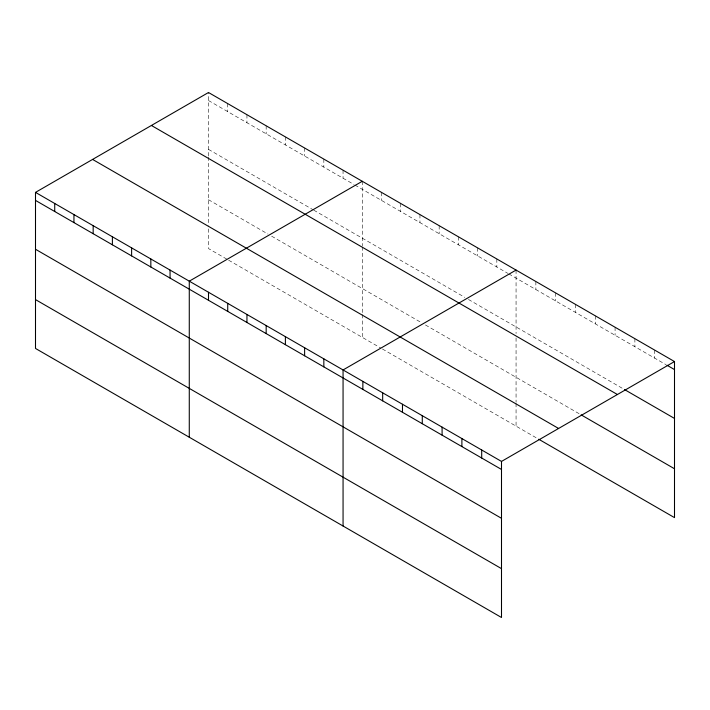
<?xml version="1.0" encoding="UTF-8"?>
<svg xmlns="http://www.w3.org/2000/svg" width="710" height="710" viewBox="0 0 710 710"><rect width="100%" height="100%" fill="white"/><g stroke="black" fill="none" stroke-linecap="round" stroke-linejoin="round"><path stroke-width="0.53" stroke-dasharray="3.55 2.66" d="M208.5 155.951L208.5 92.504M208.5 100.527L354.041 184.556M354.956 185.088L507.819 273.341M508.733 273.874L666.015 364.674M208.5 149.384L312.853 209.627M313.767 210.16L464.801 297.357M468.458 299.469L622.626 388.476M208.5 199.723L267.998 234.069M271.655 236.181L421.775 322.855M425.441 324.967L580.194 414.312M226.801 259.141L208.5 248.571L208.5 225.771M228.638 260.197L380.587 347.927M382.415 348.983L537.754 438.665M654.691 350.11L654.691 358.142M634.891 338.679L634.891 346.702M615.082 327.239L615.082 335.271M595.282 315.808L595.282 323.831M575.473 304.377L575.473 312.4M555.673 292.937L555.673 300.969M535.864 281.506L535.864 289.529M516.063 270.075L516.063 333.522M516.063 337.898L516.063 402.259M516.063 403.342L516.063 426.142M496.84 258.973L496.84 266.995M477.617 247.879L477.617 255.902M458.394 236.776L458.394 244.799M439.17 225.682L439.17 233.705M419.947 214.58L419.947 222.612M400.724 203.486L400.724 211.509M381.501 192.383L381.501 200.415M362.277 181.29L362.277 245.829M362.277 246.92L362.277 313.474M362.277 314.557L362.277 337.356M343.054 170.187L343.054 178.219M323.831 159.093L323.831 167.116M304.608 147.991L304.608 156.023M285.385 136.897L285.385 144.92M266.161 125.794L266.161 133.826M246.947 114.701L246.947 122.724M227.724 103.598L227.724 111.63M208.5 157.043L208.5 224.688"/><path stroke-width="1.06" d="M501.5 518.309L501.5 461.429L35.5 192.383L35.5 348.45L501.5 617.496L501.5 518.309L35.5 249.263M538.695 439.215L674.5 517.617L674.5 361.55L208.5 92.504L35.5 192.383M362.277 181.29L189.277 281.169L189.277 437.236M516.063 270.075L343.063 369.954L343.063 526.021M501.5 461.429L674.5 361.55M666.956 365.215L674.5 369.573M624.516 389.568L674.5 418.43M151.407 125.466L617.407 394.503M581.135 414.862L674.5 468.76M92.593 159.422L558.592 428.467M35.5 200.406L501.5 469.452M35.5 299.602L501.5 568.639M481.699 449.989L481.699 458.021M461.891 438.558L461.891 446.581M442.09 427.118L442.09 435.15M422.281 415.687L422.281 423.71M402.481 404.256L402.481 412.279M382.672 392.816L382.672 400.848M362.863 381.385L362.863 389.408M323.84 358.852L323.84 366.875M304.617 347.758L304.617 355.781M285.393 336.655L285.393 344.678M266.17 325.562L266.17 333.585M246.947 314.459L246.947 322.491M227.724 303.365L227.724 311.388M208.5 292.263L208.5 300.294M170.054 270.066L170.054 278.098M150.839 258.973L150.839 266.995M131.616 247.87L131.616 255.902M112.393 236.776L112.393 244.799M93.17 225.673L93.17 233.705M73.946 214.58L73.946 222.603M54.723 203.477L54.723 211.509"/></g></svg>
